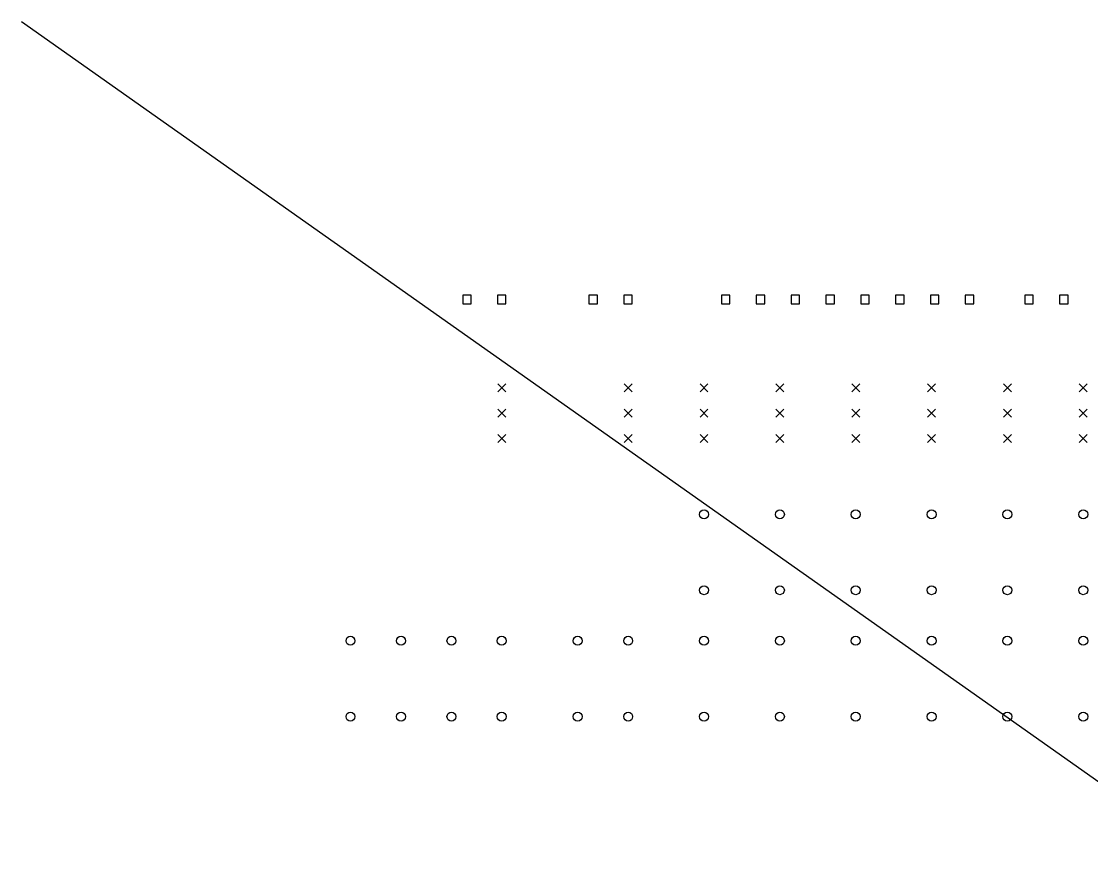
# Model space of a CAD drawing. Extents: x 1.45 to 10, y -7.63 to -1.
# Drawn here: x 1.5 to 5.733, y -4.316 to -1 of the extents above; entities that cross this region are included whole.
import ezdxf

# ---------------------------------------------------------------- set-up
doc = ezdxf.new("R2010")
doc.units = 0
doc.header["$MEASUREMENT"] = 0
doc.layers.add('BLACK', color=7, linetype='CONTINUOUS')

msp = doc.modelspace()

# ---------------------------------------------------------------- linework, layer by layer
at = {"layer": 'BLACK', "linetype": 'CONTINUOUS'}
for p, q in [((1.5, -1), (10, -7)), ((3.27899, -2.08331), (3.24561, -2.08331)), ((3.24561, -2.08331), (3.24561, -2.11669)), ((3.27899, -2.11669), (3.27899, -2.08331)), ((3.41669, -2.08331), (3.38331, -2.08331)), ((3.38331, -2.08331), (3.38331, -2.11669)), ((3.41669, -2.11669), (3.41669, -2.08331)), ((3.77839, -2.08331), (3.74502, -2.08331)), ((3.74502, -2.08331), (3.74502, -2.11669)), ((3.77839, -2.11669), (3.77839, -2.08331)), ((3.91609, -2.08331), (3.88272, -2.08331)), ((3.88272, -2.08331), (3.88272, -2.11669)), ((3.91609, -2.11669), (3.91609, -2.08331)), ((4.30219, -2.08331), (4.26881, -2.08331)), ((4.26881, -2.08331), (4.26881, -2.11669)), ((4.30219, -2.11669), (4.30219, -2.08331)), ((4.43999, -2.08331), (4.40661, -2.08331)), ((4.40661, -2.08331), (4.40661, -2.11669)), ((4.43999, -2.11669), (4.43999, -2.08331)), ((4.57779, -2.08331), (4.54441, -2.08331)), ((4.54441, -2.08331), (4.54441, -2.11669)), ((4.57779, -2.11669), (4.57779, -2.08331)), ((4.71559, -2.08331), (4.68221, -2.08331)), ((4.68221, -2.08331), (4.68221, -2.11669)), ((4.71559, -2.11669), (4.71559, -2.08331)), ((4.85339, -2.08331), (4.82001, -2.08331)), ((4.82001, -2.08331), (4.82001, -2.11669)), ((4.85339, -2.11669), (4.85339, -2.08331)), ((4.99119, -2.08331), (4.95781, -2.08331)), ((4.95781, -2.08331), (4.95781, -2.11669)), ((4.99119, -2.11669), (4.99119, -2.08331)), ((5.12899, -2.08331), (5.09561, -2.08331)), ((5.09561, -2.08331), (5.09561, -2.11669)), ((5.12899, -2.11669), (5.12899, -2.08331)), ((5.26669, -2.08331), (5.23331, -2.08331)), ((5.23331, -2.08331), (5.23331, -2.11669)), ((5.26669, -2.11669), (5.26669, -2.08331)), ((5.50219, -2.08331), (5.46881, -2.08331)), ((5.46881, -2.08331), (5.46881, -2.11669)), ((5.50219, -2.11669), (5.50219, -2.08331)), ((5.63999, -2.08331), (5.60661, -2.08331)), ((5.60661, -2.08331), (5.60661, -2.11669)), ((5.63999, -2.11669), (5.63999, -2.08331)), ((3.24561, -2.11669), (3.27899, -2.11669)), ((3.38331, -2.11669), (3.41669, -2.11669)), ((3.74502, -2.11669), (3.77839, -2.11669)), ((3.88272, -2.11669), (3.91609, -2.11669)), ((4.26881, -2.11669), (4.30219, -2.11669)), ((4.40661, -2.11669), (4.43999, -2.11669)), ((4.54441, -2.11669), (4.57779, -2.11669)), ((4.68221, -2.11669), (4.71559, -2.11669)), ((4.82001, -2.11669), (4.85339, -2.11669)), ((4.95781, -2.11669), (4.99119, -2.11669)), ((5.09561, -2.11669), (5.12899, -2.11669)), ((5.23331, -2.11669), (5.26669, -2.11669)), ((5.46881, -2.11669), (5.50219, -2.11669)), ((5.60661, -2.11669), (5.63999, -2.11669)), ((3.38425, -2.43425), (3.41575, -2.46575)), ((3.41575, -2.43425), (3.38425, -2.46575)), ((3.88425, -2.43425), (3.91575, -2.46575)), ((3.91575, -2.43425), (3.88425, -2.46575)), ((4.18425, -2.43425), (4.21575, -2.46575)), ((4.21575, -2.43425), (4.18425, -2.46575)), ((4.48425, -2.43425), (4.51575, -2.46575)), ((4.51575, -2.43425), (4.48425, -2.46575)), ((4.78425, -2.43425), (4.81575, -2.46575)), ((4.81575, -2.43425), (4.78425, -2.46575)), ((5.08425, -2.43425), (5.11575, -2.46575)), ((5.11575, -2.43425), (5.08425, -2.46575)), ((5.38425, -2.43425), (5.41575, -2.46575)), ((5.41575, -2.43425), (5.38425, -2.46575)), ((5.68425, -2.43425), (5.71575, -2.46575)), ((5.71575, -2.43425), (5.68425, -2.46575)), ((3.38425, -2.53425), (3.41575, -2.56575)), ((3.41575, -2.53425), (3.38425, -2.56575)), ((3.88425, -2.53425), (3.91575, -2.56575)), ((3.91575, -2.53425), (3.88425, -2.56575)), ((4.18425, -2.53425), (4.21575, -2.56575)), ((4.21575, -2.53425), (4.18425, -2.56575)), ((4.48425, -2.53425), (4.51575, -2.56575)), ((4.51575, -2.53425), (4.48425, -2.56575)), ((4.78425, -2.53425), (4.81575, -2.56575)), ((4.81575, -2.53425), (4.78425, -2.56575)), ((5.08425, -2.53425), (5.11575, -2.56575)), ((5.11575, -2.53425), (5.08425, -2.56575)), ((5.38425, -2.53425), (5.41575, -2.56575)), ((5.41575, -2.53425), (5.38425, -2.56575)), ((5.68425, -2.53425), (5.71575, -2.56575)), ((5.71575, -2.53425), (5.68425, -2.56575)), ((3.38425, -2.63425), (3.41575, -2.66575)), ((3.41575, -2.63425), (3.38425, -2.66575)), ((3.88425, -2.63425), (3.91575, -2.66575)), ((3.91575, -2.63425), (3.88425, -2.66575)), ((4.18425, -2.63425), (4.21575, -2.66575)), ((4.21575, -2.63425), (4.18425, -2.66575)), ((4.48425, -2.63425), (4.51575, -2.66575)), ((4.51575, -2.63425), (4.48425, -2.66575)), ((4.78425, -2.63425), (4.81575, -2.66575)), ((4.81575, -2.63425), (4.78425, -2.66575)), ((5.08425, -2.63425), (5.11575, -2.66575)), ((5.11575, -2.63425), (5.08425, -2.66575)), ((5.38425, -2.63425), (5.41575, -2.66575)), ((5.41575, -2.63425), (5.38425, -2.66575)), ((5.68425, -2.63425), (5.71575, -2.66575)), ((5.71575, -2.63425), (5.68425, -2.66575))]:
    msp.add_line(p, q, dxfattribs=at)
at = {"layer": 'BLACK'}
for centre in [(4.2, -2.95), (4.5, -2.95), (4.8, -2.95), (5.1, -2.95), (5.4, -2.95), (5.7, -2.95), (4.2, -3.25), (4.5, -3.25), (4.8, -3.25), (5.1, -3.25), (5.4, -3.25), (5.7, -3.25), (2.80161, -3.45), (3.00161, -3.45), (3.20108, -3.45), (3.39967, -3.45), (3.7, -3.45), (3.9, -3.45), (4.2, -3.45), (4.5, -3.45), (4.8, -3.45), (5.1, -3.45), (5.4, -3.45), (5.7, -3.45), (2.80161, -3.75), (3.00161, -3.75), (3.20108, -3.75), (3.39967, -3.75), (3.7, -3.75), (3.9, -3.75), (4.2, -3.75), (4.5, -3.75), (4.8, -3.75), (5.1, -3.75), (5.4, -3.75), (5.7, -3.75)]:
    msp.add_circle(centre, 0.0177, dxfattribs=at)

doc.saveas('drawing.dxf')
